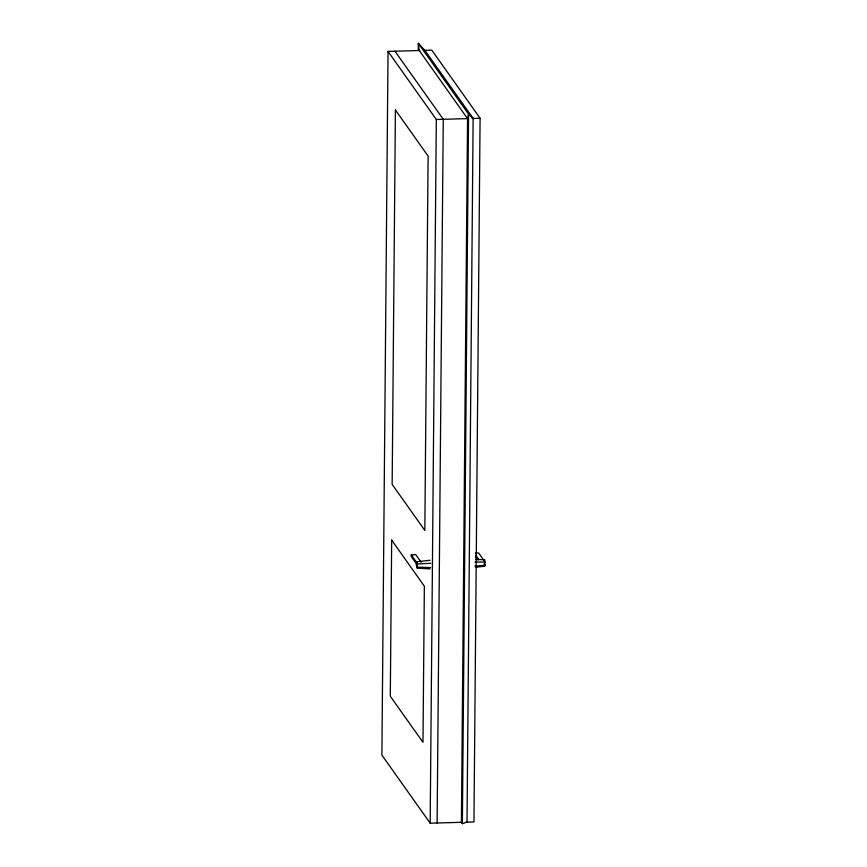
<?xml version="1.0" encoding="UTF-8"?>
<svg xmlns="http://www.w3.org/2000/svg" width="867" height="867" viewBox="0 0 867 867"><rect width="100%" height="100%" fill="white"/><g stroke="black" fill="none" stroke-linecap="round" stroke-linejoin="round"><path stroke-width="1.3" d="M419.866 50.514L388.037 51.424L381.892 755.114L430.173 823.184L462.013 822.284M421.199 562.304L415.737 554.587L411.283 554.913L411.261 556.506L415.867 563.008L417.211 568.134L429.999 568.882M418.295 50.123L418.36 43.35L424.863 50.373L473.144 118.454L467.01 822.144L462.371 823.65L461.407 822.306L467.551 118.616L468.559 114.119L418.36 43.35L419.26 50.535L467.551 118.616M417.211 568.134L417.265 561.729L430.075 560.266M430.173 823.184L436.318 119.494L388.037 51.424M437.12 822.989L443.265 119.299L394.973 51.229M462.371 823.65L468.559 114.119L473.144 118.454M423.844 50.405L431.809 50.178L480.09 118.259L473.956 821.949L465.991 822.176M475.647 567.256L484.61 566.227L485.087 565.262L484.664 559.822L475.723 559.302M417.265 561.729L416.799 562.694L411.283 554.913M484.664 559.822L484.198 560.786L478.682 552.994L475.344 552.951M474.964 566.173L485.087 565.262M417.71 563.973L430.661 563.279M436.318 119.494L468.158 118.595M472.136 118.486L480.09 118.259M475.008 562.087L485.108 562.065M417.677 567.181L430.628 567.592M475.788 555.129L478.909 559.54M475.745 556.885L478.053 560.136M484.176 563.983L484.61 566.227M391.667 540.098L390.302 696.244L422.988 742.315L424.353 586.179L391.667 540.098M395.417 110.011L392.155 484.36L424.83 530.441L428.103 156.093L395.417 110.011"/></g></svg>
